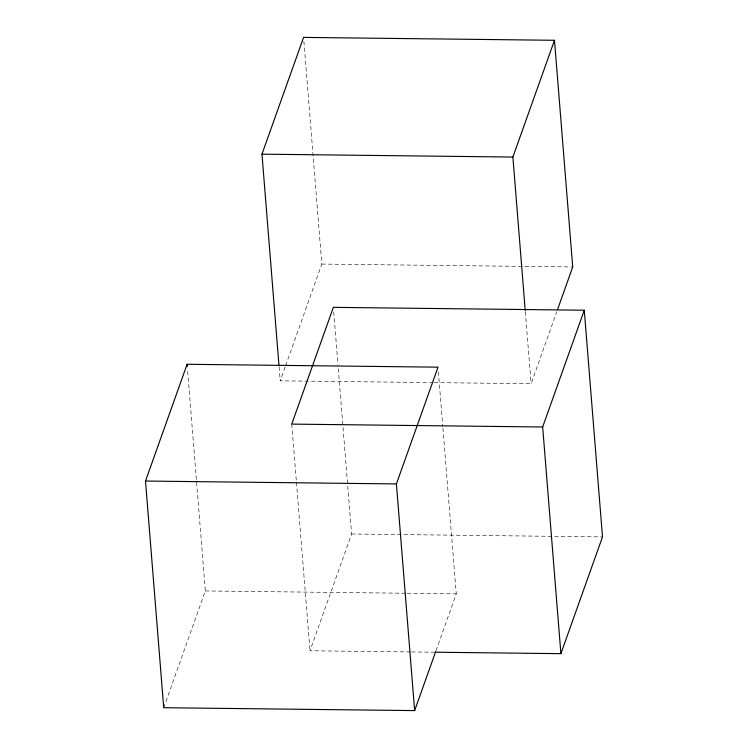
<?xml version="1.0" encoding="UTF-8"?>
<svg xmlns="http://www.w3.org/2000/svg" width="748" height="748" viewBox="0 0 748 748"><rect width="100%" height="100%" fill="white"/><g stroke="black" fill="none" stroke-linecap="round" stroke-linejoin="round"><path stroke-width="0.56" stroke-dasharray="3.74 2.81" d="M163.728 707.711L205.335 590.948L187.477 368.932M433.092 382.593L280.21 380.835L285.259 366.642M285.652 365.557L321.818 264.072L303.669 38.559M410.353 651.929L309.99 650.779L351.597 534.007L338.031 365.463M436.028 650.582L456.252 593.837L442.872 427.613M434.261 382.602L531.117 383.715L556.783 311.701M321.818 264.072L572.725 266.952M351.597 534.007L602.505 536.896M205.335 590.948L406.071 593.258M407.23 593.276L456.252 593.837M411.522 651.947L433.69 652.2M525.32 311.654L531.117 383.715M438.384 371.821L442.779 426.454M333.73 311.991L337.937 364.304M291.748 424.107L296.339 481.067M296.432 482.226L309.99 650.779M279.088 366.885L280.21 380.835"/><path stroke-width="1.12" d="M145.495 481.048L187.103 364.285L438.01 367.165L396.403 483.928L414.644 710.6L163.728 707.711L145.495 481.048L396.403 483.928M278.995 365.725L261.968 154.163L303.576 37.4L554.492 40.289L572.725 266.952L557.559 309.513M525.227 310.485L512.885 157.052L554.492 40.289M414.644 710.6L435.635 651.676M542.665 426.996L584.272 310.233L333.356 307.344L291.748 424.107L542.665 426.996L560.897 653.659L434.859 652.209M560.897 653.659L602.505 536.896L584.272 310.233M261.968 154.163L512.885 157.052M187.103 364.285L187.29 366.604"/></g></svg>
